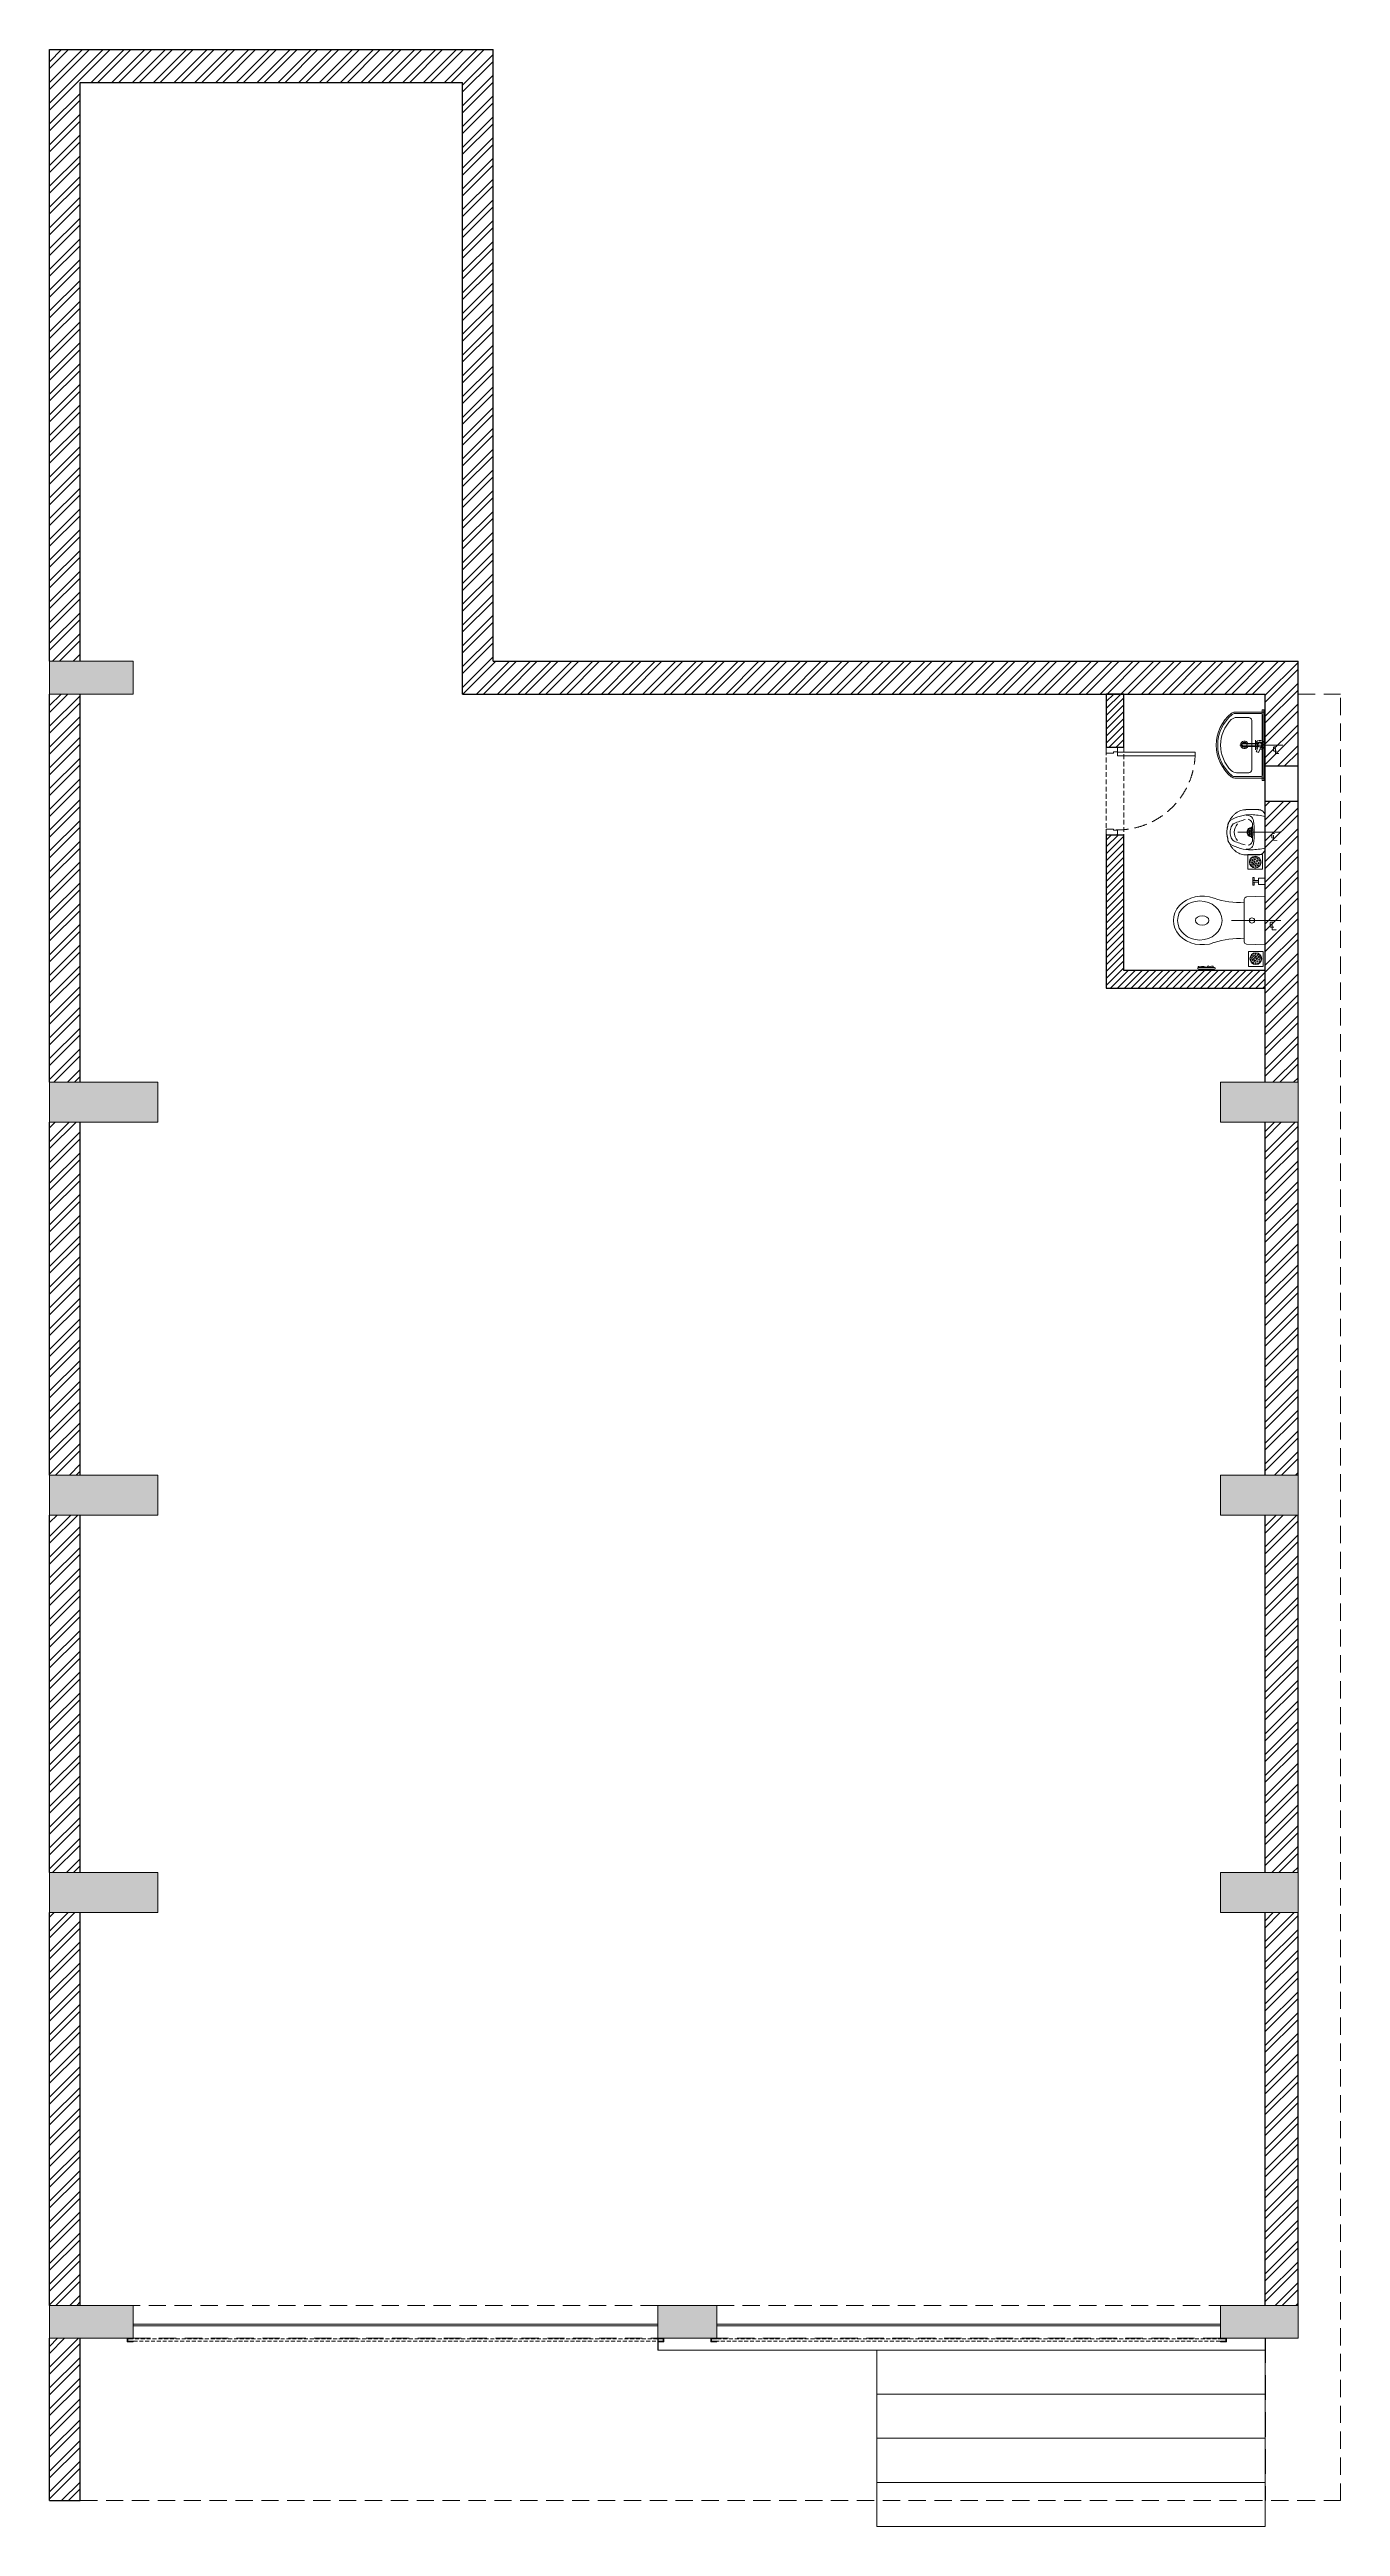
# Model space of a CAD drawing. Header units: feet. Extents: x -1402 to 9568, y -13705 to 7355.
import ezdxf

# ---------------------------------------------------------------- set-up
doc = ezdxf.new("R2010")
doc.units = ezdxf.units.FT
doc.header["$LTSCALE"] = 33
doc.header["$MEASUREMENT"] = 0
for name, pattern in [('a_p6_plan_L18$0$HIDDEN', [0.375, 0.25, -0.125]), ('CENTER', [2, 1.25, -0.25, 0.25, -0.25]), ('DOT2', [0.125, 0, -0.125]), ('HIDDEN', [9.525, 6.35, -3.175]), ('HIDDEN2', [4.7625, 3.175, -1.5875]), ('HIDDENX2', [0.75, 0.5, -0.25])]:
    doc.linetypes.add(name, pattern=pattern)
for name, color, linetype, lineweight in [('A-COL', 243, 'Continuous', 9), ('A-Glazing', 4, 'Continuous', 20), ('A-shutter', 8, 'Continuous', 18), ('A-STAIR', 6, 'Continuous', 5), ('beam', 90, 'Continuous', 9), ('centerline-toilets', 2, 'CENTER', 13), ('column hatch', 5, 'Continuous', 0), ('Door', 2, 'Continuous', 13), ('ele', 252, 'Continuous', 13), ('Fhitting', 152, 'Continuous', 30), ('LENS-CURTAIN', 5, 'a_p6_plan_L18$0$HIDDEN', 9), ('LENS-DOOR', 34, 'Continuous', 20), ('LN-HATCH', 251, 'Continuous', 0), ('Mirror', 150, 'Continuous', 20), ('Panelling', 65, 'Continuous', 18), ('PARTITION', 22, 'Continuous', 30), ('rolling shutter', 1, 'Continuous', 5), ('Toilet', 5, 'Continuous', 9)]:
    doc.layers.add(name, color=color, linetype=linetype, lineweight=lineweight)
for name, color, linetype in [('A-WALL', 1, 'Continuous'), ('SLAB', 8, 'HIDDEN2'), ('steel stairs', 6, 'Continuous')]:
    doc.layers.add(name, color=color, linetype=linetype)
doc.styles.get("Standard").update_dxf_attribs({"font": 'GILC____.TTF'})

# ---------------------------------------------------------------- blocks, each defined once
blk = doc.blocks.new('*U10')
at = {"layer": 'LENS-DOOR'}
for p, q in [((548122, 1779235), (548122, 1778574)), ((548122, 1779235), (548153, 1779235)), ((548153, 1778574), (548153, 1779235)), ((547447, 1778569), (547452, 1778569)), ((547447, 1778484), (547447, 1778569)), ((547452, 1778574), (547489, 1778574)), ((547452, 1778569), (547452, 1778574)), ((547489, 1778540), (547489, 1778574)), ((547489, 1778540), (547499, 1778540)), ((547499, 1778479), (547499, 1778540)), ((548122, 1778574), (548153, 1778574)), ((548145, 1778479), (548145, 1778540)), ((548156, 1778540), (548145, 1778540)), ((548192, 1778574), (548156, 1778574)), ((548156, 1778540), (548156, 1778574)), ((548192, 1778569), (548192, 1778574)), ((548197, 1778569), (548192, 1778569)), ((548197, 1778484), (548197, 1778569)), ((547447, 1778484), (547452, 1778484)), ((547452, 1778479), (547452, 1778484)), ((547452, 1778479), (547499, 1778479)), ((548192, 1778479), (548145, 1778479)), ((548192, 1778479), (548192, 1778484)), ((548197, 1778484), (548192, 1778484))]:
    blk.add_line(p, q, dxfattribs=at)
at = {"layer": 'LENS-DOOR', "color": 7, "linetype": 'HIDDEN2'}
blk.add_ellipse((548153, 1778574), major_axis=(-661, 0), ratio=1, start_param=-1.570791, end_param=0.051209, dxfattribs=at)
blk = doc.blocks.new('*U8')
at = {"layer": 'A-shutter', "color": 5, "ltscale": 10}
for points in [[(41038450, -1561539), (41038450, -1561544), (41038405, -1561544), (41038405, -1561564), (41038450, -1561564), (41038450, -1561569), (41038400, -1561569), (41038400, -1561539)], [(41042910, -1561539), (41042910, -1561544), (41042955, -1561544), (41042955, -1561564), (41042910, -1561564), (41042910, -1561569), (41042960, -1561569), (41042960, -1561539)]]:
    blk.add_lwpolyline(points, close=True, dxfattribs=at)
at = {"layer": 'A-shutter', "color": 5, "linetype": 'HIDDENX2', "ltscale": 2}
blk.add_lwpolyline([(41038405, -1561544), (41038405, -1561564), (41042955, -1561564), (41042955, -1561544)], close=True, dxfattribs=at)
blk = doc.blocks.new('*U9')
at = {"layer": 'A-shutter', "color": 5, "ltscale": 10}
for points in [[(41038630, -1561539), (41038630, -1561544), (41038585, -1561544), (41038585, -1561564), (41038630, -1561564), (41038630, -1561569), (41038580, -1561569), (41038580, -1561539)], [(41042910, -1561539), (41042910, -1561544), (41042955, -1561544), (41042955, -1561564), (41042910, -1561564), (41042910, -1561569), (41042960, -1561569), (41042960, -1561539)]]:
    blk.add_lwpolyline(points, close=True, dxfattribs=at)
at = {"layer": 'A-shutter', "color": 5, "linetype": 'HIDDENX2', "ltscale": 2}
blk.add_lwpolyline([(41038585, -1561544), (41038585, -1561564), (41042955, -1561564), (41042955, -1561544)], close=True, dxfattribs=at)
blk = doc.blocks.new('Wash Basin')
at = {"layer": 'PARTITION', "lineweight": 9}
h = blk.add_hatch(dxfattribs=at)
h.set_pattern_fill('ANSI38', color=256, scale=70, angle=990, style=0, double=1)
h.set_pattern_definition([(315, (-64.7135, -33.325), (6.18718, 6.18718), []), (45, (-64.7135, -33.325), (6.18718, 18.56155), [21.875, -13.125])])
h.paths.add_polyline_path([(300, -22), (-300, -22), (-300, -34), (300, -34)])
at = {"layer": 'centerline-toilets', "linetype": 'HIDDEN', "ltscale": 10}
blk.add_line((0, -238), (0, 130), dxfattribs=at)
at = {"layer": 'Mirror', "ltscale": 0.5}
blk.add_lwpolyline([(-300, -34), (-300, -46), (300, -46), (300, -34)], close=True, dxfattribs=at)
at = {"layer": 'Panelling', "lineweight": 9}
blk.add_lwpolyline([(-300, -22), (-300, -34), (300, -34), (300, -22)], close=True, dxfattribs=at)
at = {"layer": 'Toilet', "ltscale": 100}
for p, q in [((-280, -32), (-280, -278)), ((-270, -22), (270, -22)), ((-268, -55), (-268, -278)), ((-258, -45), (258, -45)), ((-15, -89), (-15, -208)), ((11, -208), (11, -89)), ((268, -55), (268, -278)), ((280, -32), (280, -278))]:
    blk.add_line(p, q, dxfattribs=at)
blk.add_lwpolyline([(-235, -264, 0.191896), (-217, -309, 0.420236), (217, -309, 0.191896), (235, -264), (235, -161, 0.414214), (210, -136), (-210, -136, 0.414214), (-235, -161)], format="xyb", close=True, dxfattribs=at)
blk.add_lwpolyline([(41, -103), (-41, -103)], dxfattribs=at)
blk.add_lwpolyline([(23, -62), (58, -74, -0.414214), (61, -81), (58, -93, -0.414214), (50, -96), (16, -85)], format="xyb", dxfattribs=at)
for centre, radius in [((-2, -197), 22.5), ((-2, -67), 17.5)]:
    blk.add_circle(centre, radius, dxfattribs=at)
for centre, radius, start, end in [((-270, -32), 10, 90, 180), ((-258, -55), 10, 90, 180), ((-2, -197), 32.1, 113.0898, 66.246), ((-2, -197), 20.5, 128.0403, 237.2899), ((-2, -197), 20.5, 304.4733, 50.7332), ((258, -55), 10, 0, 90), ((270, -32), 10, 0, 90), ((-230, -278), 50, 180, 218.4461), ((0, -89), 348, 219.2826, 320.7174), ((-230, -278), 38, 180, 218.4461), ((0, -89), 336, 219.313, 320.687), ((230, -278), 38, 321.5539, 0), ((230, -278), 50, 321.5539, 0)]:
    blk.add_arc(centre, radius, start, end, dxfattribs=at)
for centre, major_axis, start_param, end_param in [((-2, -67), (0, 38.3), 4.720493, 9.081982), ((-2, -67), (-0.2, -25.6), 1.769108, 7.074098), ((-2, -208), (-9.04, 9.04), 0.785398, 3.926991), ((-2, -67), (0, 38.3), 3.484555, 4.083576)]:
    blk.add_ellipse(centre, major_axis=major_axis, ratio=1, start_param=start_param, end_param=end_param, dxfattribs=at)
at = {"layer": 'centerline-toilets', "linetype": 'DOT2', "insert": (33, 62), "char_height": 75, "width": 495.83, "attachment_point": 5, "rotation": 90}
blk.add_mtext('{\\fISOCPEUR|b0|i0|c0|p34;℄}', dxfattribs=at)
blk = doc.blocks.new('DLF-RSP-AR-CD-DWG-4DT-3113$0$X-TYPICAL TOILET UPPER FLOORS - 02$0$urinals')
at = {"layer": 'Toilet'}
for p, q in [((0, -16), (0, 8)), ((-46, -115), (46, -115)), ((0, -105), (0, -161))]:
    blk.add_line(p, q, dxfattribs=at)
blk.add_lwpolyline([(135, 0), (-135, 0, 0.036949), (-150, -116, 0.138094), (-100, -297, 0.221721), (-52, -318, 0.062656), (0, -325, 0.062656), (52, -318, 0.221721), (100, -297, 0.138094), (150, -116, 0.036949)], format="xyb", close=True, dxfattribs=at)
for centre, radius, start, end in [((-91, -153), 53.8, 148.4868, 188.6401), ((-94, -145), 47.1, 93.3708, 154.4824), ((-71, -150), 40.2, 106.7016, 169.725), ((414, -38), 538, 193.994, 204.5632), ((3, -1238), 1145, 90.1625, 95.0265), ((-51, -225), 119, 89.5454, 105.8857), ((0, -996), 891, 89.9918, 93.182), ((0, -115), 40, 167.428, 12.572), ((0, -115), 33, 164.1814, 15.8186), ((0, -115), 32, 163.6049, 16.3951), ((0, -115), 22.6, 155.6653, 24.3347), ((0, -115), 14.7, 139.9109, 40.0891), ((-3, -1238), 1145, 84.9735, 89.8375), ((0, -996), 891, 86.818, 90.0082), ((51, -225), 119, 74.1143, 90.4546), ((-414, -38), 538, 335.4368, 346.006), ((71, -150), 40.2, 10.275, 73.2984), ((94, -145), 47.1, 25.5176, 86.6292), ((91, -153), 53.8, 351.3599, 31.5132), ((-30, -241), 50, 204.5632, 250.4606), ((-2, -165), 97.6, 225, 270.9552), ((-2, -161), 135, 250.4606, 270.6492), ((2, -165), 97.6, 269.0448, 315), ((2, -161), 135, 269.3508, 289.5394), ((30, -241), 50, 289.5394, 335.4368)]:
    blk.add_arc(centre, radius, start, end, dxfattribs=at)
blk.add_open_spline([(135, 0), (105, 0), (76, 0), (-13, 0), (-73, 0), (-133, 0), (-133, 0), (-134, 0), (-134, 0), (-135, 0), (-135, 0), (-135, 0), (-135, 0), (-135, 0), (-135, 0), (-135, 0), (-135, 0), (-135, 0), (-135, 0), (-135, 0), (-135, 0), (-135, 0), (-135, 0), (-136, 0), (-136, 0), (-136, 0), (-137, 0), (-138, 0), (-138, 0), (-141, 0), (-142, 0), (-146, -1), (-149, -2), (-155, -3), (-158, -5), (-163, -7), (-166, -9), (-171, -13), (-173, -15), (-178, -19), (-180, -22), (-184, -27), (-185, -29), (-188, -35), (-189, -38), (-191, -43), (-191, -46), (-192, -50), (-192, -51), (-192, -52), (-192, -54), (-193, -56), (-193, -56), (-193, -57), (-193, -57), (-193, -57), (-193, -57), (-193, -57), (-193, -57), (-193, -57), (-193, -57), (-193, -58), (-193, -58), (-193, -58), (-193, -58), (-193, -58), (-193, -58), (-193, -58), (-193, -59), (-193, -59), (-193, -60), (-193, -61), (-193, -62), (-193, -65), (-193, -66), (-193, -72), (-193, -75), (-193, -86), (-193, -93), (-193, -114), (-193, -128), (-193, -146), (-193, -145), (-193, -149), (-193, -150), (-193, -154), (-193, -156), (-193, -159), (-193, -159), (-193, -159), (-193, -159), (-193, -160), (-193, -160), (-193, -160), (-193, -160), (-193, -160), (-193, -160), (-193, -160), (-193, -160), (-193, -160), (-193, -160), (-193, -160), (-193, -161), (-193, -161), (-193, -161), (-193, -162), (-193, -162), (-192, -164), (-192, -165), (-192, -168), (-192, -170), (-192, -176), (-191, -180), (-189, -191), (-188, -198), (-183, -212), (-180, -219), (-173, -233), (-169, -240), (-159, -253), (-154, -259), (-142, -271), (-136, -277), (-123, -287), (-115, -292), (-101, -301), (-93, -305), (-77, -311), (-69, -314), (-53, -319), (-44, -321), (-28, -323), (-20, -324), (-9, -325), (-7, -325), (-3, -325), (-1, -325), (2, -325), (4, -325), (8, -325), (11, -325), (21, -324), (27, -323), (42, -321), (50, -319), (67, -315), (75, -312), (92, -305), (100, -301), (115, -292), (123, -288), (136, -277), (143, -271), (155, -259), (160, -252), (170, -238), (174, -231), (181, -217), (184, -210), (188, -195), (190, -188), (191, -179), (191, -178), (192, -174), (192, -171), (192, -168), (192, -167), (192, -164), (192, -162), (192, -160), (192, -160), (192, -160), (192, -160), (192, -160), (192, -159), (192, -159), (192, -159), (192, -158), (192, -157), (192, -156), (192, -155), (192, -152), (192, -150), (192, -143), (192, -144), (192, -132), (192, -124), (192, -99), (192, -82), (192, -65), (192, -64), (192, -62), (192, -60), (192, -58), (192, -58), (192, -57), (192, -57), (192, -57), (192, -57), (192, -57), (192, -57), (192, -57), (192, -57), (192, -57), (192, -57), (192, -56), (192, -56), (192, -55), (192, -55), (192, -53), (192, -52), (192, -48), (191, -46), (190, -40), (189, -37), (186, -31), (184, -28), (180, -22), (178, -19), (173, -14), (170, -12), (164, -8), (161, -6), (155, -3), (151, -2), (145, -1), (142, 0), (137, 0), (136, 0), (135, 0)], degree=3, knots=[0, 0, 0, 0, 0.329607, 0.329607, 0.988822, 0.988822, 0.996691, 0.996691, 0.998638, 0.998638, 0.99992, 0.99992, 1.000227, 1.000227, 1.000534, 1.000534, 1.001148, 1.001148, 1.002375, 1.002375, 1.00483, 1.00483, 1.009739, 1.009739, 1.019558, 1.019558, 1.039196, 1.039196, 1.078472, 1.078472, 1.157024, 1.157024, 1.314128, 1.314128, 1.471232, 1.471232, 1.628335, 1.628335, 1.785439, 1.785439, 1.942543, 1.942543, 2.099647, 2.099647, 2.256751, 2.256751, 2.413855, 2.413855, 2.450944, 2.450944, 2.525122, 2.525122, 2.556641, 2.556641, 2.563699, 2.563699, 2.567479, 2.567479, 2.57001, 2.57001, 2.570783, 2.570783, 2.572328, 2.572328, 2.573873, 2.573873, 2.576964, 2.576964, 2.583145, 2.583145, 2.595507, 2.595507, 2.620232, 2.620232, 2.669681, 2.669681, 2.76858, 2.76858, 2.966376, 2.966376, 3.36197, 3.36197, 3.45996, 3.45996, 3.491387, 3.491387, 3.554241, 3.554241, 3.562213, 3.562213, 3.566829, 3.566829, 3.570018, 3.570018, 3.570684, 3.570684, 3.571294, 3.571294, 3.571904, 3.571904, 3.573124, 3.573124, 3.575564, 3.575564, 3.580444, 3.580444, 3.590203, 3.590203, 3.609723, 3.609723, 3.648762, 3.648762, 3.72684, 3.72684, 3.861362, 3.861362, 3.995884, 3.995884, 4.130406, 4.130406, 4.264928, 4.264928, 4.39945, 4.39945, 4.533972, 4.533972, 4.668494, 4.668494, 4.803016, 4.803016, 4.937539, 4.937539, 5.072061, 5.072061, 5.118026, 5.118026, 5.144558, 5.144558, 5.17109, 5.17109, 5.224154, 5.224154, 5.330281, 5.330281, 5.468863, 5.468863, 5.607445, 5.607445, 5.746027, 5.746027, 5.884609, 5.884609, 6.023191, 6.023191, 6.161773, 6.161773, 6.300355, 6.300355, 6.438937, 6.438937, 6.577519, 6.577519, 6.602876, 6.602876, 6.653589, 6.653589, 6.673028, 6.673028, 6.711906, 6.711906, 6.713712, 6.713712, 6.715518, 6.715518, 6.719129, 6.719129, 6.726351, 6.726351, 6.740796, 6.740796, 6.769686, 6.769686, 6.827466, 6.827466, 6.943027, 6.943027, 7.174147, 7.174147, 7.636387, 7.636387, 7.659394, 7.659394, 7.705407, 7.705407, 7.71212, 7.71212, 7.713128, 7.713128, 7.714137, 7.714137, 7.716153, 7.716153, 7.720185, 7.720185, 7.728249, 7.728249, 7.744378, 7.744378, 7.776636, 7.776636, 7.841152, 7.841152, 7.970184, 7.970184, 8.14844, 8.14844, 8.326696, 8.326696, 8.504953, 8.504953, 8.683209, 8.683209, 8.861465, 8.861465, 9.039722, 9.039722, 9.217978, 9.217978, 9.283185, 9.283185, 9.283185, 9.283185], dxfattribs=at)
blk = doc.blocks.new('jALI')
at = {"layer": 'Toilet', "ltscale": 5}
h = blk.add_hatch(dxfattribs=at)
h.set_pattern_fill('HEX', color=256, scale=50, angle=135, double=1)
h.set_pattern_definition([(135, (-344825.863, 460708.187), (-7.65465545, -7.65465545), [6.25, -12.5]), (255, (-344825.863, 460708.187), (10.4564538, -2.80179835), [6.25, -12.5]), (195, (-344830.282, 460712.606), (2.80179835, -10.4564538), [6.25, -12.5])])
edge = h.paths.add_edge_path()
edge.add_arc((-393188, 163648), 50, -90, 270)
blk.add_lwpolyline([(-393250, 163582), (-393126, 163582), (-393126, 163709), (-393250, 163709)], close=True, dxfattribs=at)
blk.add_circle((-393188, 163648), 50, dxfattribs=at)
blk = doc.blocks.new('Urinal')
at = {"layer": 'centerline-toilets', "linetype": 'HIDDEN', "ltscale": 10}
blk.add_line((0, 231), (0, -137), dxfattribs=at)
at = {"layer": 'Fhitting', "lineweight": 0, "ltscale": 0.5, "rotation": 180}
blk.add_blockref('DLF-RSP-AR-CD-DWG-4DT-3113$0$X-TYPICAL TOILET UPPER FLOORS - 02$0$urinals', (0, 0), dxfattribs=at)
at = {"layer": 'Fhitting', "lineweight": 0, "ltscale": 0.5, "xscale": -1, "rotation": 90}
blk.add_blockref('jALI', (163394, -393104), dxfattribs=at)
at = {"layer": 'centerline-toilets', "linetype": 'DOT2', "insert": (-31, -69), "char_height": 75, "width": 495.83, "attachment_point": 5, "rotation": 270}
blk.add_mtext('{\\fISOCPEUR|b0|i0|c0|p34;℄}', dxfattribs=at)
blk = doc.blocks.new('WC')
at = {"layer": 'centerline-toilets', "linetype": 'HIDDEN', "ltscale": 10}
blk.add_line((0, 286), (0, -135), dxfattribs=at)
at = {"layer": 'Toilet'}
for p, q in [((-419, 507), (-425, 507)), ((-425, 507), (-425, 489)), ((-419, 489), (-425, 489)), ((-419, 507), (-419, 489)), ((-419, 504), (-413, 504)), ((-419, 492), (-413, 492)), ((-413, 567), (-413, 429)), ((-401, 567), (-401, 429)), ((-206, 6), (-202, 157)), ((-200, 0), (200, 0)), ((181, 177), (-183, 177)), ((206, 6), (200, 157))]:
    blk.add_line(p, q, dxfattribs=at)
at = {"layer": 'Toilet', "ltscale": 100}
for p, q in [((366, 103), (300, 103)), ((300, 92), (300, 103)), ((326, 92), (300, 92)), ((307, 0), (307, 57)), ((359, 57), (307, 57)), ((326, 103), (326, 57)), ((340, 103), (340, 57)), ((366, 92), (340, 92)), ((359, 57), (359, 0)), ((366, 92), (366, 103)), ((359, 0), (307, 0))]:
    blk.add_line(p, q, dxfattribs=at)
at = {"layer": 'Toilet'}
blk.add_circle((0, 112), 22.9, dxfattribs=at)
for centre, radius, start, end in [((-407, 567), 6, 0, 180), ((-407, 429), 6, 180, 0), ((-776, 231), 622, 354.997, 19.0619), ((776, 226), 623, 160.5196, 184.5617), ((-200, 6), 5.72, 177.9546, 270), ((-182, 158), 19.3, 90.3509, 180.8981), ((180, 158), 19.3, 359.1019, 89.6491), ((200, 6), 5.72, 270, 2.0454)]:
    blk.add_arc(centre, radius, start, end, dxfattribs=at)
at = {"layer": 'Toilet', "extrusion": (0, 0, -1)}
for centre, major_axis, ratio, start_param, end_param in [((0, 534), (0, -245), 0.842028, 7.436326, 11.41323), ((0, 535), (0, -57.2), 0.7, 1.570796326794896, 7.853981633974482)]:
    blk.add_ellipse(centre, major_axis=major_axis, ratio=ratio, start_param=start_param, end_param=end_param, dxfattribs=at)
blk.add_ellipse((0, 555), major_axis=(0, -189), ratio=0.878788, dxfattribs=at)
at = {"layer": 'Toilet'}
blk.add_open_spline([(-401, 441), (-397, 441), (-384, 439), (-389, 459), (-396, 480), (-386, 478), (-386, 491), (-403, 487), (-385, 532), (-396, 547), (-391, 570), (-397, 569), (-401, 568)], degree=3, knots=[0, 0, 0, 0, 9.744972, 33.823887, 47.583551, 49.497915, 60.560502, 63.822284, 93.508019, 135.756925, 141.904352, 150.301906, 150.301906, 150.301906, 150.301906], dxfattribs=at)
at = {"layer": 'Fhitting', "lineweight": 0, "ltscale": 0.5, "rotation": 270}
blk.add_blockref('jALI', (-163973, -393109), dxfattribs=at)
at = {"layer": 'centerline-toilets', "linetype": 'DOT2', "insert": (-36, -57), "char_height": 85.83, "width": 567.4, "attachment_point": 5, "rotation": 270}
blk.add_mtext('{\\fISOCPEUR|b0|i0|c0|p34;℄}', dxfattribs=at)

msp = doc.modelspace()

# ---------------------------------------------------------------- hatches: boundary and pattern name
at = {"layer": 'column hatch'}
h = msp.add_hatch(color=8, dxfattribs=at)
h.dxf.hatch_style = 1
h.paths.add_polyline_path([(9208, -1425), (8548, -1425), (8548, -1765), (9208, -1765)])
h.paths.add_polyline_path([(9208, -4765), (8548, -4765), (8548, -5105), (9208, -5105)])
h.paths.add_polyline_path([(-482, -8145), (-1402, -8145), (-1402, -8485), (-482, -8485)])
h.paths.add_polyline_path([(-482, -4765), (-1402, -4765), (-1402, -5105), (-482, -5105)])
h.paths.add_polyline_path([(-482, -1425), (-1402, -1425), (-1402, -1765), (-482, -1765)])
h.paths.add_polyline_path([(-692, 2155), (-1402, 2155), (-1402, 1875), (-692, 1875)])
h.paths.add_polyline_path([(-692, -11825), (-1402, -11825), (-1402, -12105), (-692, -12105)])
h.paths.add_polyline_path([(4268, -11825), (3768, -11825), (3768, -12105), (4268, -12105)])
h.paths.add_polyline_path([(9208, -11825), (8548, -11825), (8548, -12105), (9208, -12105)])
h = msp.add_hatch(color=8, dxfattribs=at)
h.dxf.hatch_style = 1
h.paths.add_polyline_path([(9208, -8145), (8548, -8145), (8548, -8485), (9208, -8485)])
at = {"layer": 'LN-HATCH'}
h = msp.add_hatch(dxfattribs=at)
h.set_pattern_fill('ANSI32', color=256, scale=333, angle=180)
h.set_pattern_definition([(225, (-6061183.86, 5276119.44), (88.2999593, -88.2999593), []), (225, (-6061242.73, 5276119.44), (88.2999593, -88.2999593), [])])
h.paths.add_polyline_path([(2368, 7355), (-1402, 7355), (-1402, 2155), (-1142, 2155), (-1142, 7075), (2108, 7075), (2108, 1875), (8928, 1875), (8928, 1265), (9208, 1265), (9208, 2155), (2368, 2155)])
h.paths.add_polyline_path([(-1142, 1875), (-1402, 1875), (-1402, -1425), (-1142, -1425)])
h.paths.add_polyline_path([(-1142, -1765), (-1402, -1765), (-1402, -4765), (-1142, -4765)])
h.paths.add_polyline_path([(-1142, -5105), (-1402, -5105), (-1402, -8145), (-1142, -8145)])
h.paths.add_polyline_path([(-1142, -8485), (-1402, -8485), (-1402, -11825), (-1142, -11825)])
h.paths.add_polyline_path([(-1142, -12105), (-1402, -12105), (-1402, -13485), (-1142, -13485)])
h.paths.add_polyline_path([(9208, -8485), (8928, -8485), (8928, -11825), (9208, -11825)])
h.paths.add_polyline_path([(9208, -5105), (8928, -5105), (8928, -8145), (9208, -8145)])
h.paths.add_polyline_path([(9208, -1765), (8928, -1765), (8928, -4765), (9208, -4765)])
h.paths.add_polyline_path([(9208, 965), (8928, 965), (8928, -1425), (9208, -1425)])
h = msp.add_hatch(dxfattribs=at)
h.set_pattern_fill('ANSI31', color=256, scale=333, angle=180)
h.set_pattern_definition([(225, (-6159854.085, 5276346.56), (29.43331977, -29.43331977), [])])
h.paths.add_polyline_path([(7728, 1875), (7578, 1875), (7578, 1425), (7728, 1425)])
h.paths.add_polyline_path([(7728, 675), (7578, 675), (7578, -625), (8928, -625), (8928, -475), (7728, -475)])

# ---------------------------------------------------------------- linework, layer by layer
at = {"layer": 'A-COL'}
for points in [[(-692, 2155), (-1402, 2155), (-1402, 1875), (-692, 1875)], [(-482, -1425), (-1402, -1425), (-1402, -1765), (-482, -1765)], [(9208, -1425), (8548, -1425), (8548, -1765), (9208, -1765)], [(-482, -4765), (-1402, -4765), (-1402, -5105), (-482, -5105)], [(9208, -4765), (8548, -4765), (8548, -5105), (9208, -5105)], [(-482, -8145), (-1402, -8145), (-1402, -8485), (-482, -8485)], [(9208, -8145), (8548, -8145), (8548, -8485), (9208, -8485)], [(-692, -11825), (-1402, -11825), (-1402, -12105), (-692, -12105)], [(4268, -11825), (3768, -11825), (3768, -12105), (4268, -12105)], [(9208, -11825), (8548, -11825), (8548, -12105), (9208, -12105)]]:
    msp.add_lwpolyline(points, close=True, dxfattribs=at)
at = {"layer": 'A-Glazing'}
for points in [[(-692, -11986), (3768, -11986), (3768, -11998), (-692, -11998)], [(8548, -11986), (4268, -11986), (4268, -11998), (8548, -11998)]]:
    msp.add_lwpolyline(points, close=True, dxfattribs=at)
at = {"layer": 'A-STAIR'}
for p, q in [((3768, -12205), (8928, -12205)), ((5628, -13705), (5628, -12205)), ((8928, -12205), (8928, -12105)), ((8928, -13705), (8928, -12205)), ((5628, -12580), (8928, -12580)), ((5628, -12955), (8928, -12955)), ((5628, -13330), (8928, -13330)), ((5628, -13705), (8928, -13705))]:
    msp.add_line(p, q, dxfattribs=at)
at = {"layer": 'A-WALL'}
for p, q in [((-1402, 7355), (2368, 7355)), ((-1402, 2155), (-1402, 7355)), ((2368, 2155), (2368, 7355)), ((-1142, 7075), (2108, 7075)), ((-1142, 2155), (-1142, 7075)), ((2108, 7075), (2108, 7075)), ((2108, 1875), (2108, 7075)), ((2368, 2155), (9208, 2155)), ((9208, 1265), (9208, 2155)), ((-1402, -1425), (-1402, 1875)), ((-1142, -1425), (-1142, 1875)), ((2108, 1875), (8928, 1875)), ((8928, -1425), (8928, 1875)), ((8928, 1265), (9208, 1265)), ((9208, 965), (9208, 1265)), ((8928, 965), (9208, 965)), ((9208, -1425), (9208, 965)), ((-1402, -4765), (-1402, -1765)), ((-1142, -4765), (-1142, -1765)), ((8928, -4765), (8928, -1765)), ((9208, -4765), (9208, -1765)), ((-1402, -8145), (-1402, -5105)), ((-1142, -8145), (-1142, -5105)), ((8928, -8145), (8928, -5105)), ((9208, -8145), (9208, -5105)), ((-1402, -11825), (-1402, -8485)), ((-1142, -11825), (-1142, -8485)), ((8928, -11825), (8928, -8485)), ((9208, -11825), (9208, -8485)), ((-1402, -13485), (-1402, -12105)), ((-1142, -13485), (-1142, -12105)), ((-1402, -13485), (-1142, -13485))]:
    msp.add_line(p, q, dxfattribs=at)
for points in [[(7728, 1875), (7578, 1875), (7578, 1425), (7728, 1425)], [(7728, 675), (7578, 675), (7578, -625), (8928, -625), (8928, -475), (7728, -475)]]:
    msp.add_lwpolyline(points, close=True, dxfattribs=at)
at = {"layer": 'beam', "linetype": 'HIDDEN', "ltscale": 0.7}
for p, q in [((9208, 1875), (9568, 1875)), ((9568, -13485), (9568, 1875)), ((-1142, -13485), (9208, -13485)), ((9208, -13485), (9568, -13485))]:
    msp.add_line(p, q, dxfattribs=at)
for points in [[(-692, -12105), (3768, -12105), (3768, -11825), (-692, -11825)], [(8548, -12105), (4268, -12105), (4268, -11825), (8548, -11825)]]:
    msp.add_lwpolyline(points, close=True, dxfattribs=at)
at = {"layer": 'LENS-CURTAIN', "ltscale": 5}
msp.add_lwpolyline([(7728, 1425), (7728, 675), (7578, 675), (7578, 1425)], close=True, dxfattribs=at)
at = {"layer": 'SLAB', "linetype": 'HIDDEN'}
msp.add_line((8928, -12105), (8928, -13485), dxfattribs=at)
at = {"layer": 'steel stairs'}
msp.add_line((3768, -12105), (3768, -12205), dxfattribs=at)

# ---------------------------------------------------------------- block references
at = {"layer": 'Door', "xscale": -1, "rotation": 270}
msp.add_blockref('*U10', (-1770901, -546772), dxfattribs=at)
at = {"layer": 'ele', "color": 0, "lineweight": -2}
for name, p, rotation in [('Wash Basin', (8950, 1441), 270), ('Urinal', (8928, 700), 89.99999999999999), ('WC', (8928, -50), 89.99999999999999)]:
    msp.add_blockref(name, p, dxfattribs=dict(at, rotation=rotation))
at = {"layer": 'rolling shutter'}
msp.add_blockref('*U8', (-41039142, 1549434), dxfattribs=at)
at = {"layer": 'rolling shutter', "xscale": -1}
msp.add_blockref('*U9', (41047179, 1549434), dxfattribs=at)

doc.saveas('drawing.dxf')
